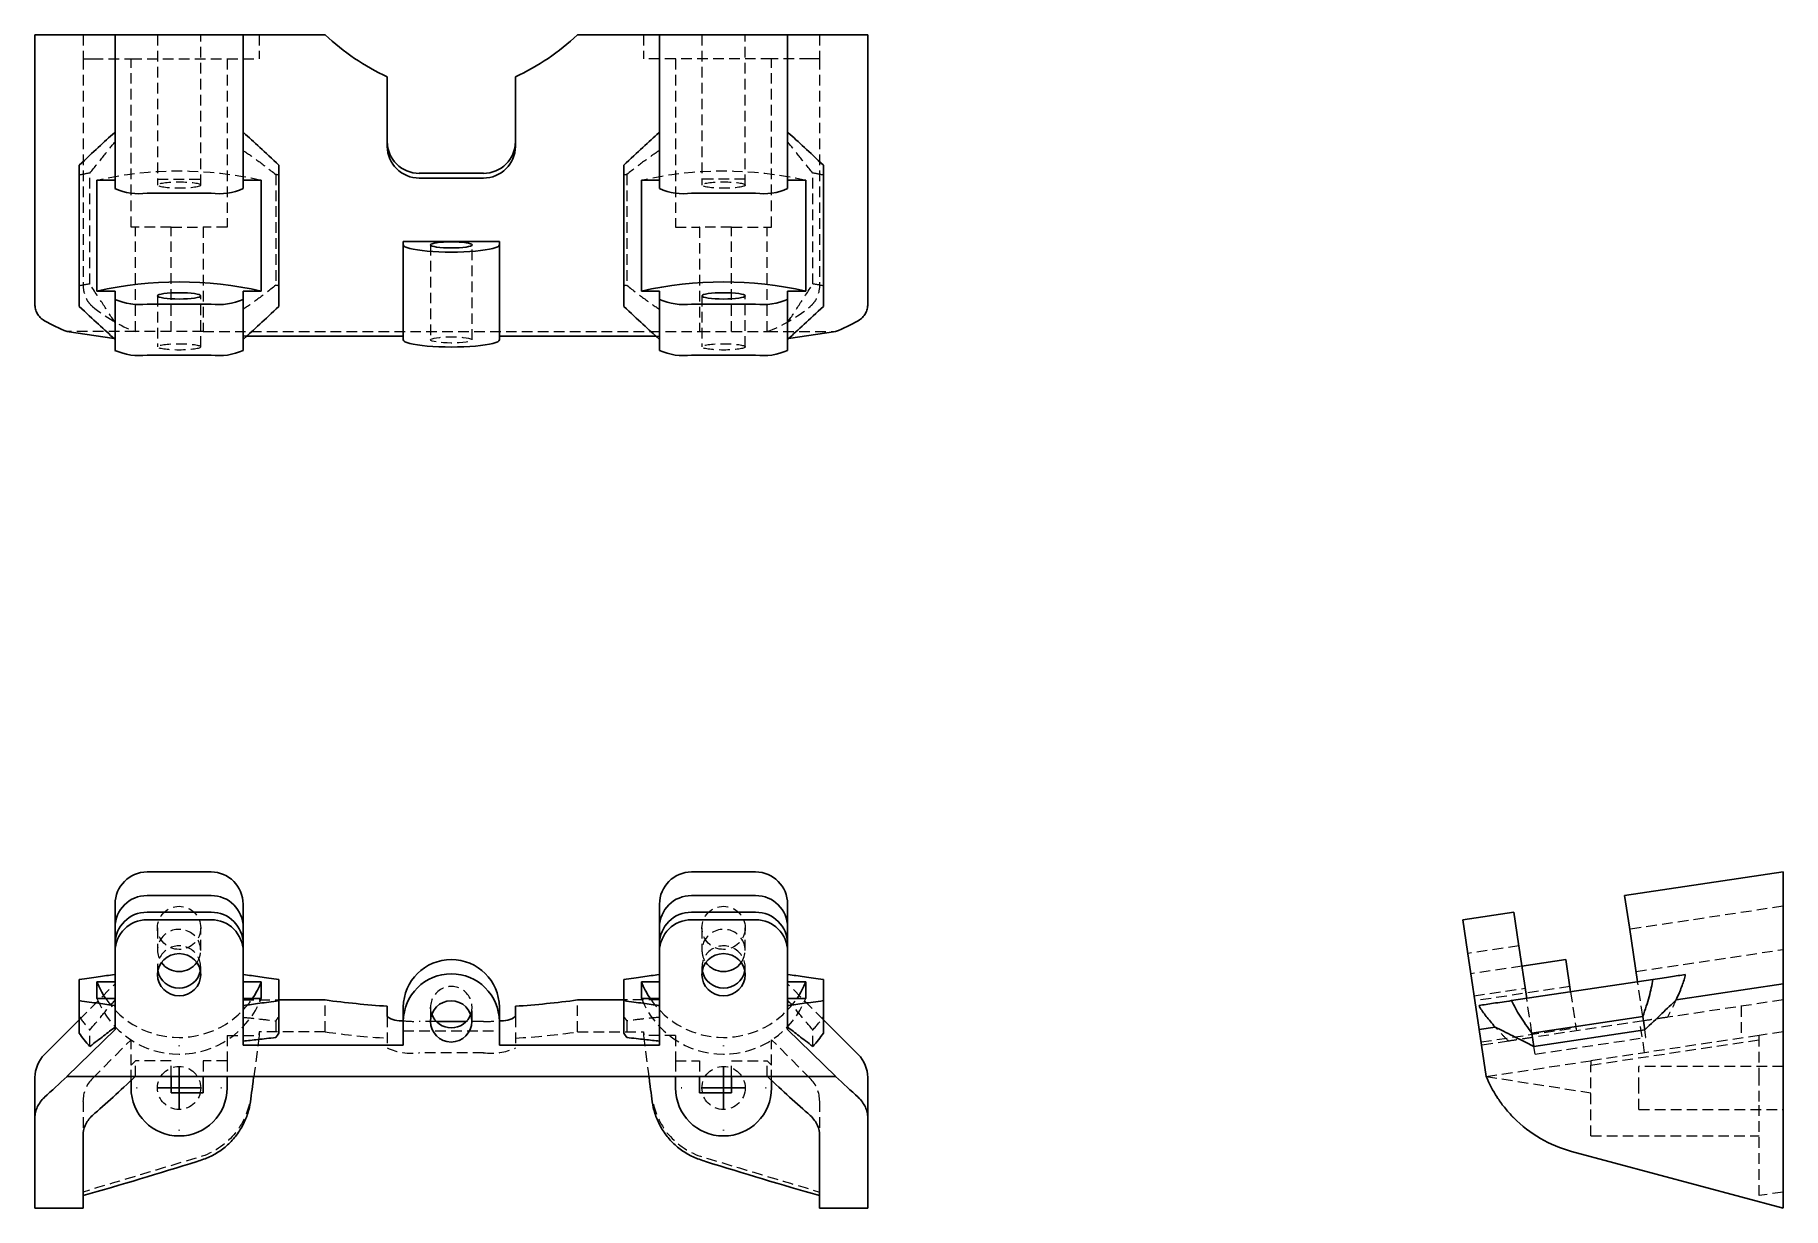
# Model space of a CAD drawing. Header units: millimetres. Extents: x 33 to 242, y 37 to 177.
import ezdxf

# ---------------------------------------------------------------- set-up
doc = ezdxf.new("R2010")
doc.units = ezdxf.units.MM
doc.linetypes.add('HIDDEN', pattern=[1.905, 1.27, -0.635])
doc.layers.add('10', color=7, linetype='Continuous')

# ---------------------------------------------------------------- blocks, each defined once
blk = doc.blocks.new('SW_CENTERMARKSYMBOL_0')
at = {"layer": '10', "color": 0}
for p, q in [((0, 5), (0, 5.08)), ((0, 0), (0, 2.5)), ((-5, 0), (-5.08, 0)), ((0, 0), (-2.5, 0)), ((0, 0), (0, -2.5)), ((0, 0), (2.5, 0)), ((5, 0), (5.08, 0)), ((0, -5), (0, -5.08))]:
    blk.add_line(p, q, dxfattribs=at)
blk = doc.blocks.new('SW_CENTERMARKSYMBOL_1')
at = {"layer": '10', "color": 0}
for p, q in [((0, 5), (0, 5.08)), ((0, 0), (0, 2.5)), ((-5, 0), (-5.08, 0)), ((0, 0), (-2.5, 0)), ((0, 0), (0, -2.5)), ((0, 0), (2.5, 0)), ((5, 0), (5.08, 0)), ((0, -5), (0, -5.08))]:
    blk.add_line(p, q, dxfattribs=at)

msp = doc.modelspace()

# ---------------------------------------------------------------- linework, layer by layer
at = {"color": 7, "linetype": 'Continuous', "lineweight": 25}
for p, q in [((33.24, 144.96), (33.24, 177.14)), ((33.24, 177.14), (34.38, 177.14)), ((34.38, 177.14), (42.81, 177.14)), ((42.81, 177.14), (46.64, 177.14)), ((42.81, 158.78), (42.81, 177.14)), ((46.64, 177.14), (54.29, 177.14)), ((54.29, 177.14), (58.12, 177.14)), ((58.12, 177.14), (58.12, 158.78)), ((58.12, 177.14), (67.93, 177.14)), ((107.88, 177.14), (98.07, 177.14)), ((107.88, 177.14), (107.88, 158.78)), ((111.71, 177.14), (107.88, 177.14)), ((119.36, 177.14), (111.71, 177.14)), ((123.19, 177.14), (119.36, 177.14)), ((123.19, 158.78), (123.19, 177.14)), ((131.62, 177.14), (123.19, 177.14)), ((132.76, 177.14), (131.62, 177.14)), ((132.76, 144.96), (132.76, 177.14)), ((75.35, 172.14), (75.35, 163.82)), ((90.65, 172.14), (90.65, 163.82)), ((42.81, 165.43), (42.73, 165.43)), ((58.2, 165.43), (58.12, 165.43)), ((107.8, 165.43), (107.88, 165.43)), ((123.19, 165.43), (123.27, 165.43)), ((38.54, 144.69), (38.54, 161.57)), ((62.4, 161.57), (62.4, 144.69)), ((103.6, 161.57), (103.6, 144.69)), ((127.46, 144.69), (127.46, 161.57)), ((40.65, 146.51), (40.65, 159.76)), ((40.65, 159.76), (42.81, 159.76)), ((58.12, 159.76), (60.29, 159.76)), ((60.29, 159.76), (60.29, 146.51)), ((86.83, 160.6), (79.17, 160.6)), ((86.83, 160.03), (79.17, 160.03)), ((105.71, 159.76), (105.71, 146.51)), ((107.88, 159.76), (105.71, 159.76)), ((125.35, 159.76), (123.19, 159.76)), ((125.35, 146.51), (125.35, 159.76)), ((46.64, 158.21), (54.29, 158.21)), ((119.36, 158.21), (111.71, 158.21)), ((77.26, 152.04), (77.26, 152.46)), ((77.26, 152.46), (88.74, 152.46)), ((77.26, 140.68), (77.26, 152.04)), ((88.74, 152.04), (88.74, 152.46)), ((88.74, 140.68), (88.74, 152.04)), ((42.81, 146.51), (40.65, 146.51)), ((42.81, 145.53), (42.81, 146.51)), ((60.29, 146.51), (58.12, 146.51)), ((58.12, 146.51), (58.12, 145.53)), ((105.71, 146.51), (107.88, 146.51)), ((107.88, 146.51), (107.88, 145.53)), ((123.19, 146.51), (125.35, 146.51)), ((123.19, 145.53), (123.19, 146.51)), ((42.81, 139.43), (42.81, 145.53)), ((54.29, 144.96), (46.64, 144.96)), ((58.12, 145.53), (58.12, 139.43)), ((107.88, 145.53), (107.88, 139.43)), ((111.71, 144.96), (119.36, 144.96)), ((123.19, 139.43), (123.19, 145.53)), ((42.72, 140.84), (37.07, 141.67)), ((42.73, 140.83), (42.81, 140.83)), ((42.81, 140.83), (42.8, 140.83)), ((58.12, 140.83), (58.2, 140.83)), ((77.26, 141.11), (58.51, 141.11)), ((88.74, 141.11), (107.49, 141.11)), ((107.88, 140.83), (107.8, 140.83)), ((123.27, 140.83), (123.19, 140.83)), ((123.19, 140.83), (123.2, 140.83)), ((123.28, 140.84), (128.93, 141.67)), ((46.64, 138.86), (54.29, 138.86)), ((119.36, 138.86), (111.71, 138.86)), ((46.64, 77.09), (54.29, 77.09)), ((119.36, 77.09), (111.71, 77.09)), ((242.14, 77.09), (223.21, 74.25)), ((242.14, 73.22), (242.14, 77.09)), ((42.81, 70.47), (42.81, 73.22)), ((46.64, 74.25), (54.29, 74.25)), ((58.12, 73.22), (58.12, 70.47)), ((107.88, 73.22), (107.88, 70.47)), ((119.36, 74.25), (111.71, 74.25)), ((123.19, 70.47), (123.19, 73.22)), ((223.78, 70.47), (223.21, 74.25)), ((242.14, 63.7), (242.14, 73.22)), ((54.29, 72.27), (46.64, 72.27)), ((46.64, 71.35), (54.29, 71.35)), ((111.71, 72.27), (119.36, 72.27)), ((119.36, 71.35), (111.71, 71.35)), ((203.86, 71.35), (209.96, 72.27)), ((203.86, 71.35), (204.43, 67.57)), ((209.96, 72.27), (210.53, 68.48)), ((42.81, 68.48), (42.81, 70.47)), ((58.12, 70.47), (58.12, 68.48)), ((107.88, 70.47), (107.88, 68.48)), ((123.19, 68.48), (123.19, 70.47)), ((224.76, 63.96), (223.78, 70.47)), ((42.81, 67.57), (42.81, 68.48)), ((42.81, 67.57), (42.81, 58.25)), ((58.12, 68.48), (58.12, 67.57)), ((58.12, 56.38), (58.12, 67.57)), ((107.88, 68.48), (107.88, 67.57)), ((107.88, 56.38), (107.88, 67.57)), ((123.19, 67.57), (123.19, 68.48)), ((123.19, 67.57), (123.19, 58.25)), ((204.43, 67.57), (205.83, 58.25)), ((210.53, 68.48), (211.51, 61.97)), ((42.81, 64.81), (42.73, 64.81)), ((58.2, 64.81), (58.12, 64.81)), ((107.8, 64.81), (107.88, 64.81)), ((123.19, 64.81), (123.27, 64.81)), ((216.19, 66.6), (210.93, 65.81)), ((216.19, 66.6), (216.76, 62.76)), ((230.46, 64.65), (230.43, 64.81)), ((38.54, 61.7), (38.54, 64.23)), ((40.65, 63.96), (42.81, 63.96)), ((40.65, 61.97), (40.65, 63.96)), ((58.12, 63.96), (60.29, 63.96)), ((60.29, 63.96), (60.29, 61.97)), ((62.4, 64.23), (62.4, 61.7)), ((103.6, 64.23), (103.6, 61.7)), ((107.88, 63.96), (105.71, 63.96)), ((105.71, 63.96), (105.71, 61.97)), ((125.35, 63.96), (123.19, 63.96)), ((125.35, 61.97), (125.35, 63.96)), ((127.46, 61.7), (127.46, 64.23)), ((209.69, 61.7), (226.57, 64.23)), ((242.14, 63.7), (229.36, 61.78)), ((242.14, 55.27), (242.14, 63.7)), ((42.81, 61.97), (40.65, 61.97)), ((42.73, 61.12), (42.81, 61.12)), ((60.29, 61.97), (58.12, 61.97)), ((58.12, 61.12), (58.2, 61.12)), ((62.4, 61.78), (67.93, 61.78)), ((75.35, 61.03), (75.35, 59.79)), ((77.26, 59.22), (77.26, 60.92)), ((88.74, 59.22), (88.74, 60.92)), ((90.65, 61.03), (90.65, 59.79)), ((103.6, 61.78), (98.07, 61.78)), ((105.71, 61.97), (107.88, 61.97)), ((107.88, 61.12), (107.8, 61.12)), ((123.19, 61.97), (125.35, 61.97)), ((123.27, 61.12), (123.19, 61.12)), ((205.85, 60.96), (205.83, 61.12)), ((34.38, 55.27), (38.54, 59.42)), ((77.26, 59.22), (77.26, 56.38)), ((84.8, 59.22), (81.2, 59.22)), ((88.74, 59.22), (88.74, 56.38)), ((131.62, 55.27), (127.46, 59.42)), ((207.75, 58.54), (205.83, 58.25)), ((225.38, 59.81), (212.13, 57.83)), ((225.62, 58.21), (225.38, 59.81)), ((42.81, 58.25), (37.07, 52.64)), ((123.19, 58.25), (128.93, 52.64)), ((205.83, 58.25), (206.67, 52.64)), ((212.37, 56.22), (212.13, 57.83)), ((212.37, 56.22), (225.62, 58.21)), ((77.26, 56.38), (58.12, 56.38)), ((88.74, 56.38), (107.88, 56.38)), ((242.14, 52.51), (242.14, 55.27)), ((33.24, 47.69), (33.24, 52.51)), ((45.24, 52.64), (37.07, 52.64)), ((49.51, 52.64), (45.24, 52.64)), ((53.34, 52.64), (49.51, 52.64)), ((49.51, 52.64), (49.51, 50.68)), ((53.34, 52.64), (112.66, 52.64)), ((53.34, 52.64), (53.34, 50.68)), ((56.21, 52.64), (56.21, 51.26)), ((109.79, 52.64), (109.79, 51.26)), ((112.66, 52.64), (116.49, 52.64)), ((112.66, 52.64), (112.66, 50.68)), ((116.49, 52.64), (120.76, 52.64)), ((116.49, 52.64), (116.49, 50.68)), ((120.76, 52.64), (128.93, 52.64)), ((132.76, 47.69), (132.76, 52.51)), ((242.14, 36.91), (242.14, 52.51)), ((44.73, 51.26), (44.73, 52.16)), ((49.51, 50.68), (53.34, 50.68)), ((116.49, 50.68), (112.66, 50.68)), ((121.27, 51.26), (121.27, 52.16)), ((33.24, 47.69), (33.24, 43.68)), ((132.76, 47.69), (132.76, 43.68)), ((38.99, 43.68), (38.99, 45.64)), ((127.01, 43.68), (127.01, 45.64)), ((33.24, 43.68), (33.24, 36.91)), ((38.99, 43.68), (38.99, 36.91)), ((127.01, 43.68), (127.01, 36.91)), ((132.76, 43.68), (132.76, 36.91)), ((216.86, 43.68), (242.14, 36.91)), ((38.99, 36.91), (33.24, 36.91)), ((127.01, 36.91), (132.76, 36.91))]:
    msp.add_line(p, q, dxfattribs=at)
at = {"color": 7, "linetype": 'HIDDEN', "lineweight": 18}
for p, q in [((38.99, 177.14), (38.99, 174.27)), ((47.88, 177.14), (47.88, 159.19)), ((47.88, 177.14), (47.88, 177.14)), ((53.05, 159.19), (53.05, 177.14)), ((60.04, 177.14), (60.04, 174.27)), ((105.96, 177.14), (105.96, 174.27)), ((112.95, 177.14), (112.95, 159.19)), ((118.12, 159.19), (118.12, 177.14)), ((118.12, 177.14), (118.12, 177.14)), ((127.01, 177.14), (127.01, 174.27)), ((38.99, 174.27), (38.99, 147.47)), ((38.99, 174.27), (40.12, 174.27)), ((40.12, 174.27), (44.73, 174.27)), ((44.73, 154.17), (44.73, 174.27)), ((44.73, 174.27), (56.21, 174.27)), ((56.21, 174.27), (56.21, 154.17)), ((56.21, 174.27), (60.04, 174.27)), ((109.79, 174.27), (105.96, 174.27)), ((109.79, 174.27), (109.79, 154.17)), ((121.27, 174.27), (109.79, 174.27)), ((125.88, 174.27), (121.27, 174.27)), ((121.27, 154.17), (121.27, 174.27)), ((127.01, 174.27), (125.88, 174.27)), ((127.01, 174.27), (127.01, 147.47)), ((39.8, 147.37), (39.8, 160.62)), ((47.88, 159.91), (53.05, 159.91)), ((62.02, 160.46), (62.02, 147.21)), ((103.98, 160.46), (103.98, 147.21)), ((118.12, 159.91), (112.95, 159.91)), ((126.2, 147.37), (126.2, 160.62)), ((45.24, 154.17), (44.73, 154.17)), ((45.24, 141.67), (45.24, 154.17)), ((49.51, 154.17), (45.24, 154.17)), ((49.51, 141.67), (49.51, 154.17)), ((49.51, 154.17), (53.34, 154.17)), ((56.21, 154.17), (53.34, 154.17)), ((53.34, 154.17), (53.34, 141.67)), ((109.79, 154.17), (112.66, 154.17)), ((112.66, 154.17), (112.66, 141.67)), ((116.49, 154.17), (112.66, 154.17)), ((116.49, 154.17), (120.76, 154.17)), ((116.49, 141.67), (116.49, 154.17)), ((120.76, 154.17), (121.27, 154.17)), ((120.76, 141.67), (120.76, 154.17)), ((80.51, 152.04), (80.51, 140.68)), ((85.49, 140.68), (85.49, 152.04)), ((47.88, 145.95), (47.88, 139.85)), ((53.05, 139.85), (53.05, 145.95)), ((112.95, 145.95), (112.95, 139.85)), ((118.12, 139.85), (118.12, 145.95)), ((45.24, 141.67), (37.07, 141.67)), ((42.8, 140.83), (42.72, 140.84)), ((49.51, 141.67), (45.24, 141.67)), ((53.34, 141.67), (49.51, 141.67)), ((53.34, 141.67), (112.66, 141.67)), ((58.51, 141.11), (58.12, 141.11)), ((107.49, 141.11), (107.88, 141.11)), ((112.66, 141.67), (116.49, 141.67)), ((116.49, 141.67), (120.76, 141.67)), ((120.76, 141.67), (128.93, 141.67)), ((123.2, 140.83), (123.28, 140.84)), ((242.13, 72.98), (223.82, 70.23)), ((47.88, 70.4), (47.88, 67.7)), ((53.05, 67.7), (53.05, 70.4)), ((112.95, 70.4), (112.95, 67.7)), ((118.12, 67.7), (118.12, 70.4)), ((210.57, 68.24), (204.47, 67.33)), ((224.57, 65.18), (242.14, 67.81)), ((47.88, 65.72), (47.88, 64.8)), ((53.05, 64.8), (53.05, 65.72)), ((112.95, 65.72), (112.95, 64.8)), ((118.12, 64.8), (118.12, 65.72)), ((210.93, 65.81), (204.83, 64.9)), ((38.54, 59.42), (42.81, 63.7)), ((127.46, 59.42), (123.19, 63.7)), ((205.22, 62.28), (211.33, 63.19)), ((216.67, 63.38), (205.31, 61.68)), ((216.76, 62.76), (217.04, 60.92)), ((225.38, 59.81), (224.76, 63.96)), ((58.12, 61.78), (62.4, 61.78)), ((67.93, 57.96), (67.93, 61.78)), ((80.51, 60.92), (80.51, 59.22)), ((85.49, 59.22), (85.49, 60.92)), ((98.07, 57.96), (98.07, 61.78)), ((107.88, 61.78), (103.6, 61.78)), ((212.13, 57.83), (211.51, 61.97)), ((217.04, 60.92), (217.46, 58.08)), ((242.14, 61.78), (228.33, 59.71)), ((237.14, 61.03), (237.14, 57.21)), ((62.02, 59.28), (62.02, 57.3)), ((75.35, 59.79), (75.35, 56.04)), ((81.2, 59.22), (79.17, 59.22)), ((86.83, 59.22), (84.8, 59.22)), ((90.65, 59.79), (90.65, 56.04)), ((103.98, 59.28), (103.98, 57.3)), ((225.46, 59.28), (212.21, 57.3)), ((225.6, 55.48), (225.03, 59.22)), ((39.8, 56.22), (39.8, 58.21)), ((40.12, 52.41), (44.73, 57.02)), ((44.73, 54), (44.73, 57.02)), ((56.21, 57.53), (56.21, 54.51)), ((56.21, 57.53), (60.04, 57.53)), ((60.04, 57.96), (59.99, 57.61)), ((60.04, 57.96), (60.04, 57.53)), ((67.93, 57.96), (60.04, 57.96)), ((77.26, 58.08), (88.74, 58.08)), ((98.07, 57.96), (105.96, 57.96)), ((105.96, 57.96), (105.96, 57.53)), ((105.96, 57.96), (106.01, 57.61)), ((109.79, 57.53), (105.96, 57.53)), ((109.79, 57.53), (109.79, 54.51)), ((121.27, 54), (121.27, 57.02)), ((125.88, 52.41), (121.27, 57.02)), ((126.2, 56.22), (126.2, 58.21)), ((206.05, 56.76), (217.41, 58.46)), ((209.34, 56.86), (206.11, 56.38)), ((212.51, 55.31), (225.76, 57.3)), ((239.27, 57.53), (219.17, 54.51)), ((219.17, 54), (239.27, 57.02)), ((225.76, 57.3), (225.62, 58.21)), ((242.14, 57.96), (239.27, 57.53)), ((239.27, 57.02), (239.27, 57.53)), ((239.27, 52.41), (239.27, 57.02)), ((45.24, 54.51), (44.73, 54)), ((45.24, 52.64), (45.24, 54.51)), ((49.51, 54.51), (45.24, 54.51)), ((49.51, 52.64), (49.51, 54.51)), ((53.34, 54.51), (53.34, 52.64)), ((56.21, 54.51), (53.34, 54.51)), ((56.21, 54.51), (56.21, 52.64)), ((86.83, 55.48), (79.17, 55.48)), ((109.79, 54.51), (109.79, 52.64)), ((109.79, 54.51), (112.66, 54.51)), ((112.66, 54.51), (112.66, 52.64)), ((116.49, 52.64), (116.49, 54.51)), ((116.49, 54.51), (120.76, 54.51)), ((120.76, 52.64), (120.76, 54.51)), ((120.76, 54.51), (121.27, 54)), ((206.67, 52.64), (219.17, 54.51)), ((212.51, 55.31), (212.37, 56.22)), ((219.17, 54.51), (219.17, 54)), ((44.73, 52.16), (44.73, 54)), ((121.27, 52.16), (121.27, 54)), ((206.67, 52.64), (219.17, 50.68)), ((219.17, 51.26), (219.17, 54)), ((224.91, 51.26), (224.91, 53.84)), ((242.14, 53.84), (224.91, 53.84)), ((239.27, 49.66), (239.27, 52.41)), ((219.17, 45.52), (219.17, 51.26)), ((224.91, 48.68), (224.91, 51.26)), ((38.99, 49.66), (38.99, 45.64)), ((127.01, 49.66), (127.01, 45.64)), ((224.91, 48.68), (242.14, 48.68)), ((239.27, 38.39), (239.27, 49.66)), ((212.47, 45.64), (211.8, 46.11)), ((219.17, 45.52), (239.27, 45.52)), ((242.14, 38.82), (239.27, 38.39))]:
    msp.add_line(p, q, dxfattribs=at)
at = {"color": 7, "linetype": 'Continuous', "lineweight": 25, "flags": 128}
for points in [[(77.26, 152.04), (77.31, 151.93), (77.45, 151.82), (77.7, 151.71), (78.03, 151.61), (78.45, 151.52), (78.94, 151.44), (79.51, 151.36), (80.13, 151.3), (80.8, 151.25), (81.51, 151.22), (82.25, 151.19), (83, 151.19), (83.75, 151.19), (84.49, 151.22), (85.2, 151.25), (85.87, 151.3), (86.49, 151.36), (87.06, 151.44), (87.55, 151.52), (87.97, 151.61), (88.3, 151.71), (88.55, 151.82), (88.69, 151.93), (88.74, 152.04)], [(80.51, 152.04), (80.56, 151.97), (80.7, 151.9), (80.93, 151.83), (81.24, 151.78), (81.62, 151.73), (82.05, 151.7), (82.51, 151.68), (83, 151.67), (83.49, 151.68), (83.95, 151.7), (84.38, 151.73), (84.76, 151.78), (85.07, 151.83), (85.3, 151.9), (85.44, 151.97), (85.49, 152.04), (85.44, 152.11), (85.3, 152.18), (85.07, 152.24), (84.76, 152.3), (84.38, 152.35), (83.95, 152.38), (83.49, 152.4), (83, 152.41), (82.51, 152.4), (82.05, 152.38), (81.62, 152.35), (81.24, 152.3), (80.93, 152.24), (80.7, 152.18), (80.56, 152.11), (80.51, 152.04)], [(88.74, 140.68), (88.69, 140.57), (88.55, 140.46), (88.3, 140.36), (87.97, 140.26), (87.55, 140.16), (87.06, 140.08), (86.49, 140.01), (85.87, 139.95), (85.2, 139.9), (84.49, 139.86), (83.75, 139.84), (83, 139.83), (82.25, 139.84), (81.51, 139.86), (80.8, 139.9), (80.13, 139.95), (79.51, 140.01), (78.94, 140.08), (78.45, 140.16), (78.03, 140.26), (77.7, 140.36), (77.45, 140.46), (77.31, 140.57), (77.26, 140.68)]]:
    msp.add_lwpolyline(points, dxfattribs=at)
at = {"color": 7, "linetype": 'HIDDEN', "lineweight": 18, "flags": 128}
for points in [[(80.51, 140.68), (80.56, 140.76), (80.7, 140.82), (80.93, 140.89), (81.24, 140.94), (81.62, 140.99), (82.05, 141.02), (82.51, 141.05), (83, 141.05), (83.49, 141.05), (83.95, 141.02), (84.38, 140.99), (84.76, 140.94), (85.07, 140.89), (85.3, 140.82), (85.44, 140.76), (85.49, 140.68), (85.44, 140.61), (85.3, 140.54), (85.07, 140.48), (84.76, 140.42), (84.38, 140.38), (83.95, 140.34), (83.49, 140.32), (83, 140.31), (82.51, 140.32), (82.05, 140.34), (81.62, 140.38), (81.24, 140.42), (80.93, 140.48), (80.7, 140.54), (80.56, 140.61), (80.51, 140.68)], [(80.67, 60.07), (80.56, 60.44), (80.51, 60.92)], [(60.04, 57.53), (59.85, 56.09), (59.66, 54.65), (59.47, 53.22), (59.39, 52.64)], [(105.96, 57.53), (106.15, 56.09), (106.34, 54.65), (106.53, 53.22), (106.61, 52.64)]]:
    msp.add_lwpolyline(points, dxfattribs=at)
at = {"color": 7, "linetype": 'HIDDEN', "lineweight": 18}
for centre in [(50.47, 70.4), (115.53, 70.4), (50.47, 51.26), (115.53, 51.26)]:
    msp.add_circle(centre, 2.58, dxfattribs=at)
at = {"color": 7, "linetype": 'Continuous', "lineweight": 25}
msp.add_circle((82.98, 59.22), 2.47, dxfattribs=at)
for centre, radius, start, end in [((86.96, 197.35), 27.76, 226.7313, 245.2714), ((79.04, 197.35), 27.76, 294.7286, 313.2687), ((44.46, 159.74), 5.95, 106.0496, 106.8572), ((56.48, 159.74), 5.95, 73.1428, 73.9504), ((109.52, 159.74), 5.95, 106.0496, 106.8572), ((121.54, 159.74), 5.95, 73.1428, 73.9504), ((79.15, 164.4), 3.81, 180.3205, 270.3169), ((79.15, 163.84), 3.81, 180.3205, 270.3169), ((86.85, 164.4), 3.81, 269.6831, 359.6795), ((86.85, 163.84), 3.81, 269.6831, 359.6795), ((45.7, 165.09), 6.94, 245.3746, 277.7499), ((55.23, 165.09), 6.94, 262.2501, 294.6254), ((110.77, 165.09), 6.94, 245.3746, 277.7499), ((120.3, 165.09), 6.94, 262.2501, 294.6254), ((50.47, 103.17), 44.44, 77.2325, 102.7675), ((115.53, 103.17), 44.44, 77.2325, 102.7675), ((45.7, 151.84), 6.94, 245.3746, 277.7499), ((55.23, 151.84), 6.94, 262.2501, 294.6254), ((110.77, 151.84), 6.94, 245.3746, 277.7499), ((120.3, 151.84), 6.94, 262.2501, 294.6254), ((45.7, 145.74), 6.94, 245.3746, 277.7499), ((55.23, 145.74), 6.94, 262.2501, 294.6254), ((110.77, 145.74), 6.94, 245.3746, 277.7499), ((120.3, 145.74), 6.94, 262.2501, 294.6254), ((46.62, 70.45), 3.81, 89.6831, 179.6795), ((54.32, 70.45), 3.81, 0.3205, 90.3169), ((111.68, 70.45), 3.81, 89.6831, 179.6795), ((119.38, 70.45), 3.81, 0.3205, 90.3169), ((46.62, 68.46), 3.81, 89.6831, 179.6795), ((46.62, 67.55), 3.81, 89.6831, 179.6795), ((54.32, 68.46), 3.81, 0.3205, 90.3169), ((54.32, 67.55), 3.81, 0.3205, 90.3169), ((111.68, 68.46), 3.81, 89.6831, 179.6795), ((111.68, 67.55), 3.81, 89.6831, 179.6795), ((119.38, 68.46), 3.81, 0.3205, 90.3169), ((119.38, 67.55), 3.81, 0.3205, 90.3169), ((83, 60.87), 5.74, 0.513, 179.487), ((83, 59.17), 5.74, 0.513, 179.487), ((50.31, 67.73), 10.37, 201.2992, 213.7006), ((50.63, 67.73), 10.37, 326.2994, 338.7008), ((115.37, 67.73), 10.37, 201.2992, 213.7006), ((115.69, 67.73), 10.37, 326.2994, 338.7008), ((50.33, 64.88), 8.48, 206.3263, 207.5265), ((50.6, 64.88), 8.48, 332.4735, 333.6737), ((82.31, 166.86), 106.06, 262.2093, 266.2367), ((83.69, 166.86), 106.06, 273.7633, 277.7907), ((115.4, 64.88), 8.48, 206.3263, 207.5265), ((115.67, 64.88), 8.48, 332.4735, 333.6737), ((76.92, 61.93), 2.65, 233.7334, 277.4476), ((83, 60.95), 2.5, 200.7332, 339.2668), ((89.08, 61.93), 2.65, 262.5524, 306.2666), ((50.31, 65.79), 14.22, 214.0692, 222.3148), ((50.64, 65.78), 14.19, 323.2988, 325.9336), ((115.36, 65.78), 14.19, 214.0664, 216.7012), ((115.69, 65.79), 14.22, 317.6852, 325.9308), ((220.83, 58.47), 15.31, 202.3795, 212.9372), ((50.47, 51.26), 5.74, 180, 0), ((115.53, 51.26), 5.74, 180, 0), ((220.83, 58.47), 15.31, 224.7562, 255)]:
    msp.add_arc(centre, radius, start, end, dxfattribs=at)
at = {"color": 7, "linetype": 'HIDDEN', "lineweight": 18}
for centre, radius, start, end in [((50.47, 116.41), 44.44, 77.2325, 102.7675), ((115.53, 116.41), 44.44, 77.2325, 102.7675), ((43.58, 137.36), 23.57, 99.2308, 102.3593), ((58.16, 141.23), 19.61, 77.5102, 78.6389), ((107.84, 141.23), 19.61, 101.3611, 102.4898), ((122.42, 137.36), 23.57, 77.6407, 80.7692), ((43.58, 124.11), 23.57, 99.2308, 102.3593), ((58.16, 127.99), 19.61, 77.5102, 78.6389), ((107.84, 127.99), 19.61, 101.3611, 102.4898), ((122.42, 124.11), 23.57, 77.6407, 80.7692), ((44.46, 135.14), 5.95, 106.0496, 106.8572), ((56.48, 135.14), 5.95, 73.1428, 73.9504), ((109.52, 135.14), 5.95, 106.0496, 106.8572), ((121.54, 135.14), 5.95, 73.1428, 73.9504), ((50.33, 68.57), 8.48, 206.3263, 207.5265), ((50.6, 68.57), 8.48, 332.4735, 333.6737), ((115.4, 68.57), 8.48, 206.3263, 207.5265), ((115.67, 68.57), 8.48, 332.4735, 333.6737), ((83, 60.91), 2.48, 340.2686, 179.6986), ((50.47, 65.86), 10.56, 201.5953, 338.4047), ((50.47, 67.88), 10.58, 213.8852, 326.1148), ((115.53, 65.86), 10.56, 201.5953, 338.4047), ((115.53, 67.88), 10.58, 213.8852, 326.1148), ((50.31, 67.78), 14.22, 214.0692, 222.3148), ((50.64, 67.76), 14.19, 323.2988, 325.9336), ((79.11, 81.69), 22.48, 265.282, 270.1656), ((86.89, 81.69), 22.48, 269.8344, 274.718), ((115.36, 67.76), 14.19, 214.0664, 216.7012), ((115.69, 67.78), 14.22, 317.6852, 325.9308), ((82.31, 163.04), 106.06, 262.2093, 266.2367), ((83.69, 163.04), 106.06, 273.7633, 277.7907), ((78.24, 62.35), 6.94, 245.3746, 277.7499), ((87.76, 62.35), 6.94, 262.2501, 294.6254), ((220.83, 58.47), 15.31, 212.9372, 215.6377), ((220.83, 58.47), 15.31, 223.091, 223.2642)]:
    msp.add_arc(centre, radius, start, end, dxfattribs=at)
for centre in [(50.47, 159.19), (115.53, 159.19), (50.47, 139.85), (115.53, 139.85)]:
    msp.add_ellipse(centre, major_axis=(2.58, 0), ratio=0.146699, dxfattribs=at)
at = {"color": 7, "linetype": 'Continuous', "lineweight": 25}
for centre, ratio in [((50.47, 145.95), 0.146699), ((115.53, 145.95), 0.146699), ((50.47, 64.8), 0.977995), ((115.53, 64.8), 0.977995)]:
    msp.add_ellipse(centre, major_axis=(2.58, 0), ratio=ratio, dxfattribs=at)
at = {"color": 7, "linetype": 'HIDDEN', "lineweight": 18}
for centre, major_axis, ratio, start_param, end_param in [((48.94, 155.83), (12.1, -11.22), 0.860829, 4.780114, 5.14462), ((117.06, 155.83), (12.1, 11.22), 0.860829, 4.280158, 4.644664), ((50.47, 67.7), (2.58, 0), 0.977995, 0, 3.753391), ((115.53, 67.7), (2.58, 0), 0.977995, 5.671387, 9.424778), ((50.47, 65.72), (2.58, 0), 0.977995, 0, 3.323698), ((50.47, 67.7), (2.58, 0), 0.977995, 5.671387, 6.283185), ((115.53, 65.72), (2.58, 0), 0.977995, 6.10108, 9.424778), ((115.53, 67.7), (2.58, 0), 0.977995, 3.141593, 3.753391), ((50.47, 65.72), (2.58, 0), 0.977995, 6.10108, 6.283185), ((115.53, 65.72), (2.58, 0), 0.977995, 3.141593, 3.323698), ((42.81, 49.66), (0, 3.87), 0.988936, 0.779836, 1.570796), ((123.19, 49.66), (0, 3.87), 0.988936, 4.712389, 5.50335)]:
    msp.add_ellipse(centre, major_axis=major_axis, ratio=ratio, start_param=start_param, end_param=end_param, dxfattribs=at)
at = {"color": 7, "linetype": 'Continuous', "lineweight": 25}
for centre, major_axis, ratio, start_param, end_param in [((40.78, 155.83), (12.1, -11.22), 0.860829, 4.960355, 5.14462), ((125.22, 155.83), (12.1, 11.22), 0.860829, 4.280158, 4.464423), ((46.64, 73.22), (0, 3.87), 0.988936, 0, 1.570796), ((54.29, 73.22), (0, 3.87), 0.988936, 4.712389, 6.283185), ((111.71, 73.22), (0, 3.87), 0.988936, 0, 1.570796), ((119.36, 73.22), (0, 3.87), 0.988936, 4.712389, 6.283185), ((50.47, 65.72), (2.58, 0), 0.977995, 3.323698, 6.10108), ((50.47, 67.7), (2.58, 0), 0.977995, 3.753391, 5.671387), ((115.53, 65.72), (2.58, 0), 0.977995, 3.323698, 6.10108), ((115.53, 67.7), (2.58, 0), 0.977995, 3.753391, 5.671387), ((37.07, 52.51), (0, 3.87), 0.988936, 0.779836, 1.570796), ((128.93, 52.51), (0, 3.87), 0.988936, 4.712389, 5.50335), ((40.78, 58.47), (15.44, 15.27), 0.074578, 4.212807, 4.397072), ((48.94, 58.47), (15.44, 15.27), 0.074578, 4.032565, 4.397072), ((117.06, 58.47), (15.44, -15.27), 0.074578, 5.027706, 5.392213), ((125.22, 58.47), (15.44, -15.27), 0.074578, 5.027706, 5.211971)]:
    msp.add_ellipse(centre, major_axis=major_axis, ratio=ratio, start_param=start_param, end_param=end_param, dxfattribs=at)
for points, knots in [([(42.73, 165.43), (42.14, 164.91), (41.51, 164.33), (40.12, 163.06), (39.37, 162.36), (38.54, 161.57)], [0, 0, 0, 0, 0.5, 0.5, 1, 1, 1, 1]), ([(62.4, 161.57), (61.57, 162.36), (60.81, 163.06), (59.43, 164.33), (58.79, 164.91), (58.2, 165.43)], [0, 0, 0, 0, 0.5, 0.5, 1, 1, 1, 1]), ([(103.6, 161.57), (104.43, 162.36), (105.19, 163.06), (106.57, 164.33), (107.21, 164.91), (107.8, 165.43)], [0, 0, 0, 0, 0.5, 0.5, 1, 1, 1, 1]), ([(123.27, 165.43), (123.86, 164.91), (124.49, 164.33), (125.88, 163.06), (126.63, 162.36), (127.46, 161.57)], [0, 0, 0, 0, 0.5, 0.5, 1, 1, 1, 1]), ([(34.38, 142.98), (34.18, 143.09), (34.02, 143.22), (33.73, 143.51), (33.61, 143.67), (33.42, 144), (33.35, 144.18), (33.27, 144.56), (33.24, 144.75), (33.24, 144.96)], [0, 0, 0, 0, 0.25, 0.25, 0.5, 0.5, 0.75, 0.75, 1, 1, 1, 1]), ([(38.54, 144.69), (39.38, 143.89), (40.14, 143.19), (41.52, 141.91), (42.15, 141.35), (42.73, 140.83)], [0, 0, 0, 0, 0.5, 0.5, 1, 1, 1, 1]), ([(58.2, 140.83), (58.78, 141.35), (59.41, 141.91), (60.8, 143.19), (61.55, 143.89), (62.4, 144.69)], [0, 0, 0, 0, 0.5, 0.5, 1, 1, 1, 1]), ([(107.8, 140.83), (107.22, 141.35), (106.59, 141.91), (105.2, 143.19), (104.45, 143.89), (103.6, 144.69)], [0, 0, 0, 0, 0.5, 0.5, 1, 1, 1, 1]), ([(127.46, 144.69), (126.62, 143.89), (125.86, 143.19), (124.48, 141.91), (123.85, 141.35), (123.27, 140.83)], [0, 0, 0, 0, 0.5, 0.5, 1, 1, 1, 1]), ([(131.62, 142.98), (131.82, 143.09), (131.98, 143.22), (132.27, 143.51), (132.39, 143.67), (132.58, 144), (132.65, 144.18), (132.73, 144.56), (132.76, 144.75), (132.76, 144.96)], [0, 0, 0, 0, 0.25, 0.25, 0.5, 0.5, 0.75, 0.75, 1, 1, 1, 1]), ([(42.73, 64.81), (42.14, 64.73), (41.51, 64.65), (40.12, 64.46), (39.37, 64.35), (38.54, 64.23)], [0, 0, 0, 0, 0.5, 0.5, 1, 1, 1, 1]), ([(62.4, 64.23), (61.57, 64.35), (60.81, 64.46), (59.43, 64.65), (58.79, 64.73), (58.2, 64.81)], [0, 0, 0, 0, 0.5, 0.5, 1, 1, 1, 1]), ([(103.6, 64.23), (104.43, 64.35), (105.19, 64.46), (106.57, 64.65), (107.21, 64.73), (107.8, 64.81)], [0, 0, 0, 0, 0.5, 0.5, 1, 1, 1, 1]), ([(123.27, 64.81), (123.86, 64.73), (124.49, 64.65), (125.88, 64.46), (126.63, 64.35), (127.46, 64.23)], [0, 0, 0, 0, 0.5, 0.5, 1, 1, 1, 1]), ([(230.43, 64.81), (229.91, 64.73), (229.33, 64.65), (228.06, 64.46), (227.36, 64.35), (226.57, 64.23)], [0, 0, 0, 0, 0.5, 0.5, 1, 1, 1, 1]), ([(226.57, 64.23), (226.48, 63.58), (226.33, 62.89), (225.94, 61.43), (225.69, 60.65), (225.38, 59.81)], [0, 0, 0, 0, 0.5, 0.5, 1, 1, 1, 1]), ([(229.36, 61.78), (229.61, 62.33), (229.83, 62.84), (230.19, 63.79), (230.34, 64.24), (230.46, 64.65)], [0, 0, 0, 0, 0.5, 0.5, 1, 1, 1, 1]), ([(38.54, 61.7), (39.38, 61.58), (40.14, 61.48), (41.52, 61.29), (42.15, 61.2), (42.73, 61.12)], [0, 0, 0, 0, 0.5, 0.5, 1, 1, 1, 1]), ([(38.54, 57.83), (38.54, 58.54), (38.54, 59.21), (38.54, 60.49), (38.54, 61.1), (38.54, 61.7)], [0, 0, 0, 0, 0.5, 0.5, 1, 1, 1, 1]), ([(58.2, 61.12), (58.78, 61.2), (59.41, 61.29), (60.8, 61.48), (61.55, 61.58), (62.4, 61.7)], [0, 0, 0, 0, 0.5, 0.5, 1, 1, 1, 1]), ([(62.4, 61.7), (62.4, 61.1), (62.4, 60.49), (62.4, 59.21), (62.4, 58.54), (62.4, 57.83)], [0, 0, 0, 0, 0.5, 0.5, 1, 1, 1, 1]), ([(107.8, 61.12), (107.22, 61.2), (106.59, 61.29), (105.2, 61.48), (104.45, 61.58), (103.6, 61.7)], [0, 0, 0, 0, 0.5, 0.5, 1, 1, 1, 1]), ([(103.6, 61.7), (103.6, 61.1), (103.6, 60.49), (103.6, 59.21), (103.6, 58.54), (103.6, 57.83)], [0, 0, 0, 0, 0.5, 0.5, 1, 1, 1, 1]), ([(127.46, 61.7), (126.62, 61.58), (125.86, 61.48), (124.48, 61.29), (123.85, 61.2), (123.27, 61.12)], [0, 0, 0, 0, 0.5, 0.5, 1, 1, 1, 1]), ([(127.46, 57.83), (127.46, 58.54), (127.46, 59.21), (127.46, 60.49), (127.46, 61.1), (127.46, 61.7)], [0, 0, 0, 0, 0.5, 0.5, 1, 1, 1, 1]), ([(209.69, 61.7), (208.89, 61.58), (208.19, 61.48), (206.91, 61.29), (206.35, 61.2), (205.83, 61.12)], [0, 0, 0, 0, 0.5, 0.5, 1, 1, 1, 1]), ([(205.85, 60.96), (206.09, 60.6), (206.36, 60.22), (206.99, 59.42), (207.34, 58.99), (207.75, 58.54)], [0, 0, 0, 0, 0.5, 0.5, 1, 1, 1, 1]), ([(212.13, 57.83), (211.58, 58.54), (211.12, 59.21), (210.31, 60.49), (209.98, 61.1), (209.69, 61.7)], [0, 0, 0, 0, 0.5, 0.5, 1, 1, 1, 1]), ([(225.62, 58.21), (226.36, 58.92), (227.03, 59.56), (228.27, 60.74), (228.84, 61.28), (229.36, 61.78)], [0, 0, 0, 0, 0.5, 0.5, 1, 1, 1, 1]), ([(42.81, 58.54), (42.4, 58.22), (41.94, 57.87), (40.95, 57.1), (40.4, 56.69), (39.8, 56.22)], [0, 0, 0, 0, 0.5, 0.5, 1, 1, 1, 1]), ([(123.19, 58.54), (123.6, 58.22), (124.06, 57.87), (125.05, 57.1), (125.6, 56.69), (126.2, 56.22)], [0, 0, 0, 0, 0.5, 0.5, 1, 1, 1, 1]), ([(207.75, 58.54), (208.39, 58.22), (209.08, 57.87), (210.61, 57.1), (211.44, 56.69), (212.37, 56.22)], [0, 0, 0, 0, 0.5, 0.5, 1, 1, 1, 1]), ([(62.02, 57.3), (61.24, 57.2), (60.54, 57.12), (59.25, 56.98), (58.67, 56.92), (58.12, 56.86)], [0, 0, 0, 0, 0.5, 0.5, 1, 1, 1, 1]), ([(103.98, 57.3), (104.76, 57.2), (105.46, 57.12), (106.75, 56.98), (107.33, 56.92), (107.88, 56.86)], [0, 0, 0, 0, 0.5, 0.5, 1, 1, 1, 1]), ([(59.39, 52.64), (59.35, 52.35), (59.25, 51.59), (59.09, 50.34), (58.91, 48.9), (58.44, 47.47), (57.72, 46.1), (56.73, 44.84), (55.52, 43.8), (54.14, 42.97), (48.6, 41.18), (43.54, 39.71), (38.99, 38.39)], [0, 0, 0, 0, 0.031585, 0.084468, 0.137322, 0.190151, 0.248254, 0.306321, 0.364411, 0.422517, 0.480617, 1, 1, 1, 1]), ([(106.61, 52.64), (106.65, 52.35), (106.75, 51.59), (106.91, 50.34), (107.09, 48.9), (107.56, 47.47), (108.28, 46.1), (109.27, 44.84), (110.48, 43.8), (111.86, 42.97), (117.4, 41.18), (122.46, 39.71), (127.01, 38.39)], [0, 0, 0, 0, 0.031585, 0.084468, 0.137322, 0.190151, 0.248254, 0.306321, 0.364411, 0.422517, 0.480617, 1, 1, 1, 1]), ([(34.38, 50.14), (34.18, 49.96), (34.02, 49.77), (33.73, 49.37), (33.61, 49.16), (33.42, 48.74), (33.35, 48.53), (33.27, 48.1), (33.24, 47.89), (33.24, 47.69)], [0, 0, 0, 0, 0.25, 0.25, 0.5, 0.5, 0.75, 0.75, 1, 1, 1, 1]), ([(131.62, 50.14), (131.82, 49.96), (131.98, 49.77), (132.27, 49.37), (132.39, 49.16), (132.58, 48.74), (132.65, 48.53), (132.73, 48.1), (132.76, 47.89), (132.76, 47.69)], [0, 0, 0, 0, 0.25, 0.25, 0.5, 0.5, 0.75, 0.75, 1, 1, 1, 1]), ([(207.98, 50.14), (208.09, 49.96), (208.22, 49.77), (208.51, 49.37), (208.67, 49.16), (209, 48.74), (209.18, 48.53), (209.56, 48.1), (209.75, 47.89), (209.96, 47.69)], [0, 0, 0, 0, 0.25, 0.25, 0.5, 0.5, 0.75, 0.75, 1, 1, 1, 1]), ([(38.99, 45.64), (38.99, 46), (39.06, 46.38), (39.33, 46.99), (39.44, 47.19), (39.73, 47.59), (39.91, 47.79), (40.12, 47.97)], [0, 0, 0, 0, 0.5, 0.5, 0.75, 0.75, 1, 1, 1, 1]), ([(127.01, 45.64), (127.01, 46), (126.94, 46.38), (126.67, 46.99), (126.56, 47.19), (126.27, 47.59), (126.09, 47.79), (125.88, 47.97)], [0, 0, 0, 0, 0.5, 0.5, 0.75, 0.75, 1, 1, 1, 1])]:
    msp.add_open_spline(points, degree=3, knots=knots, dxfattribs=at)
at = {"color": 7, "linetype": 'HIDDEN', "lineweight": 18}
for points, knots in [([(39.8, 160.62), (40.4, 161.36), (40.94, 162.03), (41.94, 163.27), (42.39, 163.84), (42.81, 164.36)], [0, 0, 0, 0, 0.5, 0.5, 1, 1, 1, 1]), ([(58.12, 163.33), (58.67, 162.97), (59.25, 162.56), (60.54, 161.62), (61.24, 161.08), (62.02, 160.46)], [0, 0, 0, 0, 0.5, 0.5, 1, 1, 1, 1]), ([(107.88, 163.33), (107.33, 162.97), (106.75, 162.56), (105.46, 161.62), (104.76, 161.08), (103.98, 160.46)], [0, 0, 0, 0, 0.5, 0.5, 1, 1, 1, 1]), ([(126.2, 160.62), (125.6, 161.36), (125.06, 162.03), (124.06, 163.27), (123.61, 163.84), (123.19, 164.36)], [0, 0, 0, 0, 0.5, 0.5, 1, 1, 1, 1]), ([(38.99, 147.47), (38.99, 146.92), (39.06, 146.41), (39.33, 145.69), (39.44, 145.46), (39.73, 145.05), (39.91, 144.85), (40.12, 144.68)], [0, 0, 0, 0, 0.5, 0.5, 0.75, 0.75, 1, 1, 1, 1]), ([(42.81, 142.75), (42.4, 143.39), (41.94, 144.08), (40.95, 145.61), (40.4, 146.44), (39.8, 147.37)], [0, 0, 0, 0, 0.5, 0.5, 1, 1, 1, 1]), ([(62.02, 147.21), (61.24, 146.59), (60.54, 146.05), (59.25, 145.11), (58.67, 144.7), (58.12, 144.34)], [0, 0, 0, 0, 0.5, 0.5, 1, 1, 1, 1]), ([(103.98, 147.21), (104.76, 146.59), (105.46, 146.05), (106.75, 145.11), (107.33, 144.7), (107.88, 144.34)], [0, 0, 0, 0, 0.5, 0.5, 1, 1, 1, 1]), ([(123.19, 142.75), (123.6, 143.39), (124.06, 144.08), (125.05, 145.61), (125.6, 146.44), (126.2, 147.37)], [0, 0, 0, 0, 0.5, 0.5, 1, 1, 1, 1]), ([(127.01, 147.47), (127.01, 146.92), (126.94, 146.41), (126.67, 145.69), (126.56, 145.46), (126.27, 145.05), (126.09, 144.85), (125.88, 144.68)], [0, 0, 0, 0, 0.5, 0.5, 0.75, 0.75, 1, 1, 1, 1]), ([(39.8, 58.21), (40.4, 58.92), (40.94, 59.56), (41.94, 60.74), (42.39, 61.28), (42.81, 61.78)], [0, 0, 0, 0, 0.5, 0.5, 1, 1, 1, 1]), ([(126.2, 58.21), (125.6, 58.92), (125.06, 59.56), (124.06, 60.74), (123.61, 61.28), (123.19, 61.78)], [0, 0, 0, 0, 0.5, 0.5, 1, 1, 1, 1]), ([(229.46, 62.02), (229.31, 61.69), (228.96, 60.91), (228.56, 60.15), (228.33, 59.71)], [0, 0, 0, 0, 0.42549, 1, 1, 1, 1]), ([(58.12, 59.71), (58.67, 59.66), (59.25, 59.6), (60.54, 59.46), (61.24, 59.38), (62.02, 59.28)], [0, 0, 0, 0, 0.5, 0.5, 1, 1, 1, 1]), ([(107.88, 59.71), (107.33, 59.66), (106.75, 59.6), (105.46, 59.46), (104.76, 59.38), (103.98, 59.28)], [0, 0, 0, 0, 0.5, 0.5, 1, 1, 1, 1]), ([(209.34, 56.86), (209.04, 57.16), (208.49, 57.72), (207.97, 58.3), (207.73, 58.56)], [0, 0, 0, 0, 0.541323, 1, 1, 1, 1]), ([(228.33, 59.71), (227.97, 59.66), (227.56, 59.6), (226.62, 59.46), (226.08, 59.38), (225.46, 59.28)], [0, 0, 0, 0, 0.5, 0.5, 1, 1, 1, 1]), ([(212.21, 57.3), (211.59, 57.2), (211.05, 57.12), (210.11, 56.98), (209.7, 56.92), (209.34, 56.86)], [0, 0, 0, 0, 0.5, 0.5, 1, 1, 1, 1]), ([(58.86, 49.34), (58.55, 48), (57.16, 45.21), (54.52, 43.48), (48.29, 41.62), (43.64, 40.22), (38.99, 38.82)], [0.2688, 0.2688, 0.2688, 0.2688, 0.3966996, 0.5495061, 0.5495061, 1, 1, 1, 1]), ([(107.14, 49.34), (107.45, 48), (108.84, 45.21), (111.48, 43.48), (117.71, 41.62), (122.36, 40.22), (127.01, 38.82)], [0.2688, 0.2688, 0.2688, 0.2688, 0.3966996, 0.5495061, 0.5495061, 1, 1, 1, 1]), ([(209.97, 47.67), (209.95, 47.69), (209.84, 47.8), (209.75, 47.9), (209.68, 47.97)], [0, 0, 0, 0, 0.21285, 1, 1, 1, 1])]:
    msp.add_open_spline(points, degree=3, knots=knots, dxfattribs=at)

# ---------------------------------------------------------------- block references
at = {"layer": '10'}
for name, p in [('SW_CENTERMARKSYMBOL_1', (50.47, 51.26)), ('SW_CENTERMARKSYMBOL_0', (115.53, 51.26))]:
    msp.add_blockref(name, p, dxfattribs=at)

doc.saveas('drawing.dxf')
